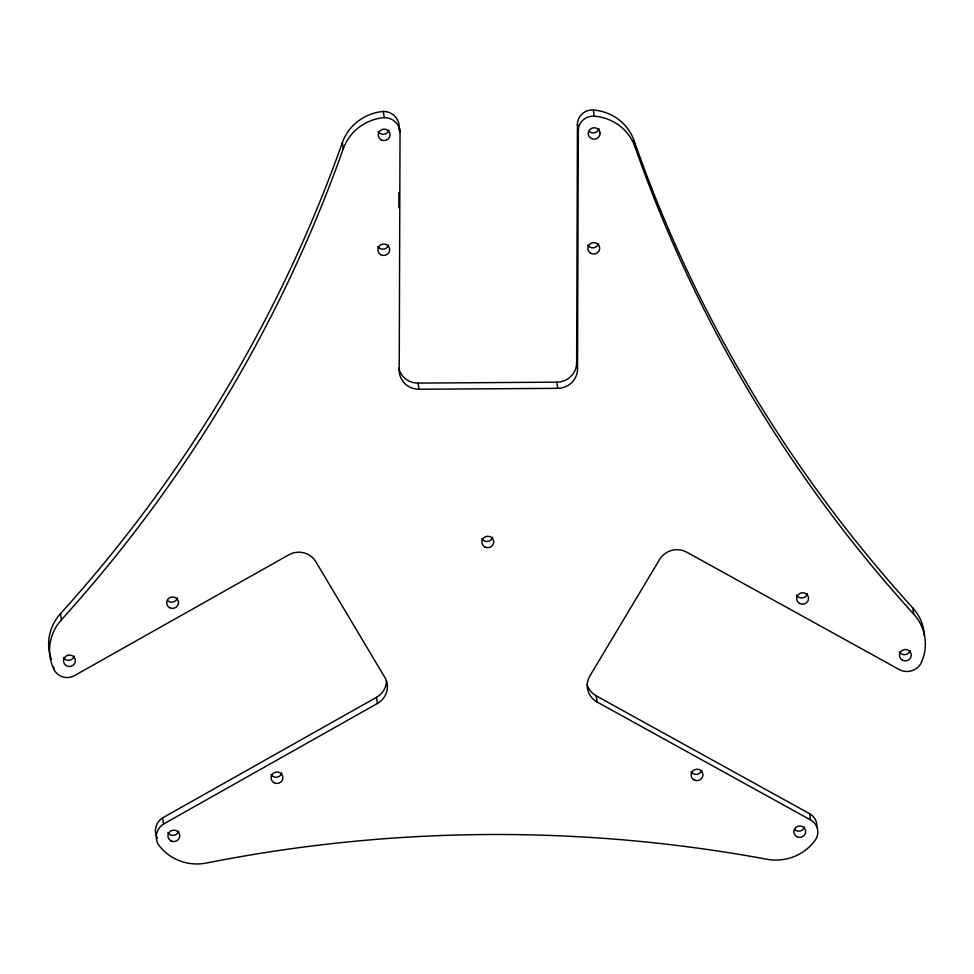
<?xml version="1.0" encoding="UTF-8"?>
<svg xmlns="http://www.w3.org/2000/svg" width="974" height="974" viewBox="0 0 974 974"><rect width="100%" height="100%" fill="white"/><g stroke="black" fill="none" stroke-linecap="round" stroke-linejoin="round"><path stroke-width="1.46" d="M398.853 207.766L398.902 192.584M399.109 130.37L399.133 125.816A15.888 15.328 -8.3 0 0 383.33 111.45A47.422 45.766 -8.3 0 0 342.349 142.618A1440.205 1389.813 -8.3 0 1 60.498 613.644A47.409 45.754 -8.3 0 0 53.022 624.784L51.305 628.9A47.409 45.754 -8.3 0 0 50.039 655.052M924.399 636.046A47.409 45.754 -8.3 0 0 912.796 607.934A1440.205 1389.813 -8.3 0 1 634.098 140.658A47.409 45.754 -8.3 0 0 627.913 128.921L625.101 125.476A47.409 45.754 -8.3 0 0 593.336 110.038A14.659 14.147 -8.3 0 0 577.436 124.258L578.337 130.431L577.533 369.061A19.821 19.127 -8.3 0 1 557.652 388.334L418.978 389.259A19.821 19.127 -8.3 0 1 399.23 370.254L400.034 131.989L399.133 125.816M577.533 369.061L576.632 362.888L577.436 124.258M157.496 838.407A15.888 15.328 -8.3 0 1 162.609 817.868L376.512 697.311A19.821 19.127 -8.3 0 0 386.483 680.668M587.005 684.284A19.821 19.127 -8.3 0 0 596.198 695.838L809.625 813.728L810.526 819.901A14.659 14.147 -8.3 0 1 815.177 840.185A47.409 45.754 -8.3 0 1 785.19 859.202L780.661 859.859A47.409 45.754 -8.3 0 1 766.988 859.275A1440.205 1389.813 -8.3 0 0 206.451 863.025A47.409 45.754 -8.3 0 1 158.397 844.58A15.888 15.328 -8.3 0 1 163.51 824.041L377.413 703.484A19.821 19.127 -8.3 0 0 384.754 677.283L315.807 561.669A19.821 19.127 -8.3 0 0 288.767 554.851L74.535 675.591A14.659 14.147 -8.3 0 1 53.984 669.515L53.619 667.044M398.987 369.024A19.821 19.127 -8.3 0 0 418.077 383.099L556.751 382.161A19.821 19.127 -8.3 0 0 576.632 362.888M912.796 607.934L913.697 614.107A47.409 45.754 -8.3 0 1 920.771 663.72A15.888 15.328 -8.3 0 1 899.866 669.893L686.755 552.185A19.821 19.127 -8.3 0 0 659.666 559.38L589.927 675.907A19.821 19.127 -8.3 0 0 597.099 702.011L810.526 819.901M794.65 829.592L795.88 830.493A5.954 5.734 -8.3 0 0 804.597 826.95M634.098 140.658L634.999 146.831A1440.205 1389.813 -8.3 0 0 913.697 614.107M593.336 110.038L594.237 116.21A47.409 45.754 -8.3 0 1 626.002 131.648L628.814 135.106A47.361 45.705 -8.3 0 1 634.999 146.831M556.751 382.161L557.652 388.334M596.198 695.838L597.099 702.011M383.33 111.45L384.231 117.623A15.888 15.328 -8.3 0 1 400.034 131.989M418.077 383.099L418.978 389.259M398.865 367.782L399.23 370.254M342.349 142.618L343.25 148.791A1440.205 1389.813 -8.3 0 1 61.399 619.817A47.409 45.754 -8.3 0 0 53.923 630.957L52.206 635.072A47.409 45.754 -8.3 0 0 53.984 669.515M376.512 697.311L377.413 703.484M162.609 817.868L163.51 824.041M60.498 613.644L61.399 619.817M74.292 656.074A5.954 5.734 -8.3 0 1 63.395 657.535M177.426 597.951A5.954 5.734 -8.3 0 1 167.479 600.581M51.354 659.264A47.409 45.754 -8.3 0 1 50.429 656.464M178.705 831.139A5.954 5.734 -8.3 0 1 167.808 832.587M598.62 243.61A5.954 5.734 -8.3 0 1 587.724 245.058M599.01 128.726A5.954 5.734 -8.3 0 1 589.063 131.368M389.003 130.126A5.954 5.734 -8.3 0 1 378.119 131.587M809.625 813.728A14.659 14.147 -8.3 0 1 816.882 826.707M910.191 650.486A5.954 5.734 -8.3 0 1 899.306 651.947M701.852 770.203A5.954 5.734 -8.3 0 1 690.956 771.651M807.446 593.726A5.954 5.734 -8.3 0 1 796.549 595.187M281.839 773.003A5.954 5.734 -8.3 0 1 270.942 774.464M388.614 245.01A5.954 5.734 -8.3 0 1 377.729 246.471M492.637 537.246A5.954 5.734 -8.3 0 1 481.74 538.707M578.337 130.431A14.659 14.147 -8.3 0 1 594.237 116.21M343.25 148.791A47.422 45.766 -8.3 0 1 384.231 117.623M600.118 133.414L599.911 134.899A5.954 5.734 -8.3 0 1 590.341 137.882A5.954 5.734 -8.3 0 1 591.681 128.264A5.954 5.734 -8.3 0 1 600.118 133.414M67.936 655.259L66.5 655.843A5.954 5.734 -8.3 0 0 66.037 665.522A5.954 5.734 -8.3 0 0 75.302 661.76A5.954 5.734 -8.3 0 0 67.936 655.259M796.781 836.666L795.551 835.765A5.954 5.734 -8.3 0 1 797.755 826.293A5.954 5.734 -8.3 0 1 805.681 832.137A5.954 5.734 -8.3 0 1 796.781 836.666M902.374 660.202A5.954 5.734 -8.3 0 0 911.299 655.173A5.954 5.734 -8.3 0 0 902.399 650.255A5.954 5.734 -8.3 0 0 902.374 660.202M799.617 603.454A5.954 5.734 -8.3 0 0 808.554 598.413A5.954 5.734 -8.3 0 0 799.654 593.507A5.954 5.734 -8.3 0 0 799.617 603.454M694.024 779.918A5.954 5.734 -8.3 0 0 702.96 774.878A5.954 5.734 -8.3 0 0 694.06 769.971A5.954 5.734 -8.3 0 0 694.024 779.918M169.61 607.666A5.954 5.734 -8.3 0 0 178.534 602.626A5.954 5.734 -8.3 0 0 169.634 597.719A5.954 5.734 -8.3 0 0 169.61 607.666M170.876 840.854A5.954 5.734 -8.3 0 0 179.813 835.814A5.954 5.734 -8.3 0 0 170.913 830.907A5.954 5.734 -8.3 0 0 170.876 840.854M274.011 782.719A5.954 5.734 -8.3 0 0 282.947 777.69A5.954 5.734 -8.3 0 0 274.047 772.772A5.954 5.734 -8.3 0 0 274.011 782.719M590.804 253.325A5.954 5.734 -8.3 0 0 599.728 248.285A5.954 5.734 -8.3 0 0 590.828 243.378A5.954 5.734 -8.3 0 0 590.804 253.325M381.187 139.854A5.954 5.734 -8.3 0 0 390.111 134.814A5.954 5.734 -8.3 0 0 381.211 129.895A5.954 5.734 -8.3 0 0 381.187 139.854M380.797 254.725A5.954 5.734 -8.3 0 0 389.722 249.697A5.954 5.734 -8.3 0 0 380.834 244.778A5.954 5.734 -8.3 0 0 380.797 254.725M484.808 546.962A5.954 5.734 -8.3 0 0 493.745 541.934A5.954 5.734 -8.3 0 0 484.845 537.015A5.954 5.734 -8.3 0 0 484.808 546.962"/></g></svg>
